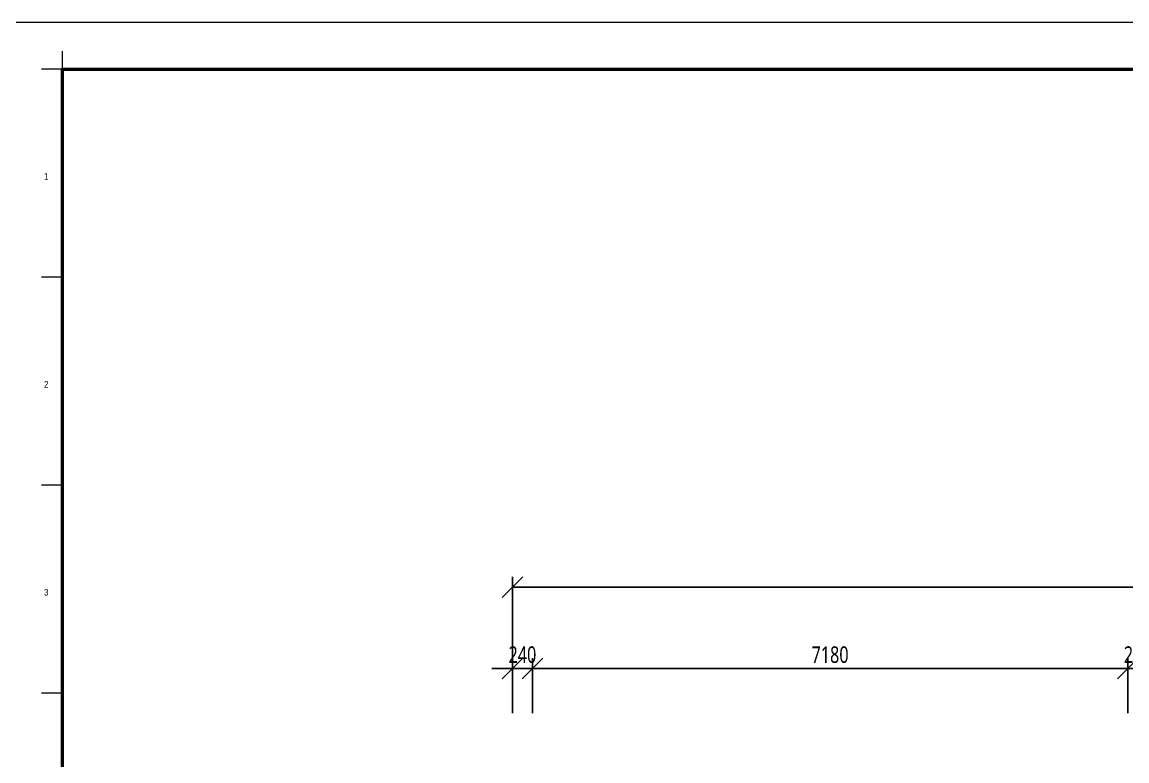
# Model space of a CAD drawing. Header units: millimetres. Extents: x 404985 to 540841, y 1898 to 26709.
# Drawn here: x 507352 to 520676, y 17315 to 26227 of the extents above; entities that cross this region are included whole.
import ezdxf
from ezdxf.enums import TextEntityAlignment as Align

# ---------------------------------------------------------------- set-up
doc = ezdxf.new("R2010")
doc.units = ezdxf.units.MM
doc.layers.add('TK', color=51, linetype='Continuous', lineweight=18)
doc.layers.add('原始结构', color=7, linetype='Continuous', lineweight=50)
doc.layers.add('标注标高', color=115, linetype='Continuous')
doc.styles.add('GridRef', font='au101s01.shx', dxfattribs={"width": 0.9, "height": 2.5})
doc.styles.add('仿宋体', font='msyh.ttf', dxfattribs={"width": 0.75})
doc.dimstyles.new('大标注', dxfattribs={"dimscale": 100, "dimtxt": 2, "dimasz": 2.5, "dimexe": 1.25, "dimexo": 0.625, "dimtad": 1, "dimdec": 0, "dimtxsty": '仿宋体', "dimblk": 'OBLIQUE', "dimcen": 2.5, "dimclrd": 256, "dimclre": 256, "dimclrt": 256, "dimadec": 0, "dimazin": 0, "dimtfac": 1, "dimtdec": 0, "dimtix": 1, "dimtmove": 0, "dimatfit": 3, "dimldrblk": 'DOT', "dimfxl": 1, "dimarcsym": 0})

# ---------------------------------------------------------------- blocks, each defined once
blk = doc.blocks.new('regggg')
at = {"layer": 'TK', "color": 45, "ltscale": 3}
blk.add_line((188267, 5439), (214874, 5439), dxfattribs=at)
at = {"layer": 'TK', "color": 45}
for p, q in [((189560, 5005), (189560, 5171)), ((189560, 5005), (189365, 5005)), ((189560, 5005), (189365, 5005)), ((189560, 3080), (189365, 3080)), ((189560, 1156), (189365, 1156)), ((189560, -769), (189365, -769))]:
    blk.add_line(p, q, dxfattribs=at)
at = {"layer": 'TK', "color": 45, "const_width": 21.8}
blk.add_lwpolyline([(211486, 5005), (189560, 5005), (189560, -12465), (211486, -12465)], dxfattribs=at)
at = {"layer": 'TK', "color": 45, "style": 'GridRef', "width": 0.9}
for s, p in [('1', (189409, 4013)), ('2', (189409, 2088)), ('3', (189409, 164))]:
    blk.add_text(s, height=61, dxfattribs=at).set_placement(p, align=Align.MIDDLE_CENTER)
blk = doc.blocks.new('_Oblique')
at = {"color": 0, "linetype": 'ByBlock', "lineweight": -2}
blk.add_line((-0.5, -0.5), (0.5, 0.5), dxfattribs=at)
blk = doc.blocks.new('*D192')
at = {"layer": 'Defpoints', "color": 0, "transparency": 16777216}
for p in [(513266, 19410), (513266, 18430), (531520, 18430)]:
    blk.add_point(p, dxfattribs=at)
at = {"layer": '标注标高', "lineweight": -2, "transparency": 16777216}
for p, q in [((513266, 18492), (513266, 19535)), ((531520, 18492), (531520, 19535)), ((531520, 19410), (513266, 19410))]:
    blk.add_line(p, q, dxfattribs=at)
at = {"layer": '标注标高', "lineweight": -2, "transparency": 16777216, "xscale": 250, "yscale": 250, "zscale": 250, "rotation": 180}
blk.add_blockref('_Oblique', (513266, 19410), dxfattribs=at)
at = {"layer": '标注标高', "lineweight": -2, "transparency": 16777216, "xscale": 250, "yscale": 250, "zscale": 250}
blk.add_blockref('_Oblique', (531520, 19410), dxfattribs=at)
at = {"layer": '标注标高', "transparency": 16777216, "insert": (522393, 19576), "char_height": 200, "attachment_point": 5, "style": '仿宋体'}
blk.add_mtext('18254', dxfattribs=at)
blk = doc.blocks.new('_Dot')
at = {"color": 0, "linetype": 'ByBlock', "lineweight": -2}
blk.add_line((-0.5, 0), (-1, 0), dxfattribs=at)
at = {"color": 0, "linetype": 'ByBlock', "const_width": 0.5}
blk.add_lwpolyline([(-0.25, 0, 1), (0.25, 0, 1)], format="xyb", close=True, dxfattribs=at)
blk = doc.blocks.new('*D205')
at = {"layer": 'Defpoints', "color": 0, "transparency": 16777216}
for p in [(513506, 18430), (513506, 17830), (520686, 17830)]:
    blk.add_point(p, dxfattribs=at)
at = {"layer": '标注标高', "lineweight": -2, "transparency": 16777216}
for p, q in [((513506, 17892), (513506, 18555)), ((520686, 17892), (520686, 18555)), ((520686, 18430), (513506, 18430))]:
    blk.add_line(p, q, dxfattribs=at)
at = {"layer": '标注标高', "lineweight": -2, "transparency": 16777216, "xscale": 250, "yscale": 250, "zscale": 250, "rotation": 180}
blk.add_blockref('_Oblique', (513506, 18430), dxfattribs=at)
at = {"layer": '标注标高', "lineweight": -2, "transparency": 16777216, "xscale": 250, "yscale": 250, "zscale": 250}
blk.add_blockref('_Oblique', (520686, 18430), dxfattribs=at)
at = {"layer": '标注标高', "transparency": 16777216, "insert": (517096, 18596), "char_height": 200, "attachment_point": 5, "style": '仿宋体'}
blk.add_mtext('7180', dxfattribs=at)
blk = doc.blocks.new('*D216')
at = {"layer": 'Defpoints', "color": 0, "transparency": 16777216}
for p in [(513266, 18430), (513266, 17830), (513506, 17830)]:
    blk.add_point(p, dxfattribs=at)
at = {"layer": '标注标高', "lineweight": -2, "transparency": 16777216}
for p, q in [((513266, 17892), (513266, 18555)), ((513506, 17892), (513506, 18555)), ((513266, 18430), (513016, 18430)), ((513506, 18430), (513266, 18430)), ((513506, 18430), (513756, 18430))]:
    blk.add_line(p, q, dxfattribs=at)
at = {"layer": '标注标高', "lineweight": -2, "transparency": 16777216, "xscale": 250, "yscale": 250, "zscale": 250}
blk.add_blockref('_Oblique', (513266, 18430), dxfattribs=at)
at = {"layer": '标注标高', "lineweight": -2, "transparency": 16777216, "xscale": 250, "yscale": 250, "zscale": 250, "rotation": 180}
blk.add_blockref('_Oblique', (513506, 18430), dxfattribs=at)
at = {"layer": '标注标高', "transparency": 16777216, "insert": (513386, 18596), "char_height": 200, "attachment_point": 5, "style": '仿宋体'}
blk.add_mtext('240', dxfattribs=at)
blk = doc.blocks.new('*D217')
at = {"layer": 'Defpoints', "color": 0, "transparency": 16777216}
for p in [(520686, 18430), (520686, 17830), (520926, 17830)]:
    blk.add_point(p, dxfattribs=at)
at = {"layer": '标注标高', "lineweight": -2, "transparency": 16777216}
for p, q in [((520686, 17892), (520686, 18555)), ((520926, 17892), (520926, 18555)), ((520686, 18430), (520436, 18430)), ((520926, 18430), (520686, 18430)), ((520926, 18430), (521176, 18430))]:
    blk.add_line(p, q, dxfattribs=at)
at = {"layer": '标注标高', "lineweight": -2, "transparency": 16777216, "xscale": 250, "yscale": 250, "zscale": 250}
blk.add_blockref('_Oblique', (520686, 18430), dxfattribs=at)
at = {"layer": '标注标高', "lineweight": -2, "transparency": 16777216, "xscale": 250, "yscale": 250, "zscale": 250, "rotation": 180}
blk.add_blockref('_Oblique', (520926, 18430), dxfattribs=at)
at = {"layer": '标注标高', "transparency": 16777216, "insert": (520806, 18596), "char_height": 200, "attachment_point": 5, "style": '仿宋体'}
blk.add_mtext('240', dxfattribs=at)

msp = doc.modelspace()

# ---------------------------------------------------------------- linework, layer by layer
at = {"layer": '原始结构'}
msp.add_lwpolyline([(507840.8, 25660.3), (536909.3, 25660.3), (536909.3, 2885.9), (507840.8, 2885.9)], close=True, dxfattribs=at)

# ---------------------------------------------------------------- block references
at = {"xscale": 1.303680000000168, "yscale": 1.303680000000168, "zscale": 1.303680000000168}
msp.add_blockref('regggg', (260714.7, 19135.9), dxfattribs=at)

# ---------------------------------------------------------------- dimensions: what is measured, and where the dimension line sits
at = {"layer": '标注标高'}
for base, p1, p2, picture, middle in [((513265.9, 19410), (531519.9, 18430), (513265.9, 18430), '*D192', (522392.9, 19576.3)), ((513265.9, 18430), (513505.9, 17830), (513265.9, 17830), '*D216', (513385.9, 18595.9)), ((513505.9, 18430), (520685.9, 17830), (513505.9, 17830), '*D205', (517095.9, 18596.3)), ((520685.9, 18430), (520925.9, 17830), (520685.9, 17830), '*D217', (520805.9, 18595.9))]:
    dim = msp.add_linear_dim(base=base, p1=p1, p2=p2, angle=180, dimstyle='大标注', dxfattribs=at)
    dim.commit()
    dim.dimension.update_dxf_attribs({"geometry": picture, "text_midpoint": middle})

doc.saveas('drawing.dxf')
